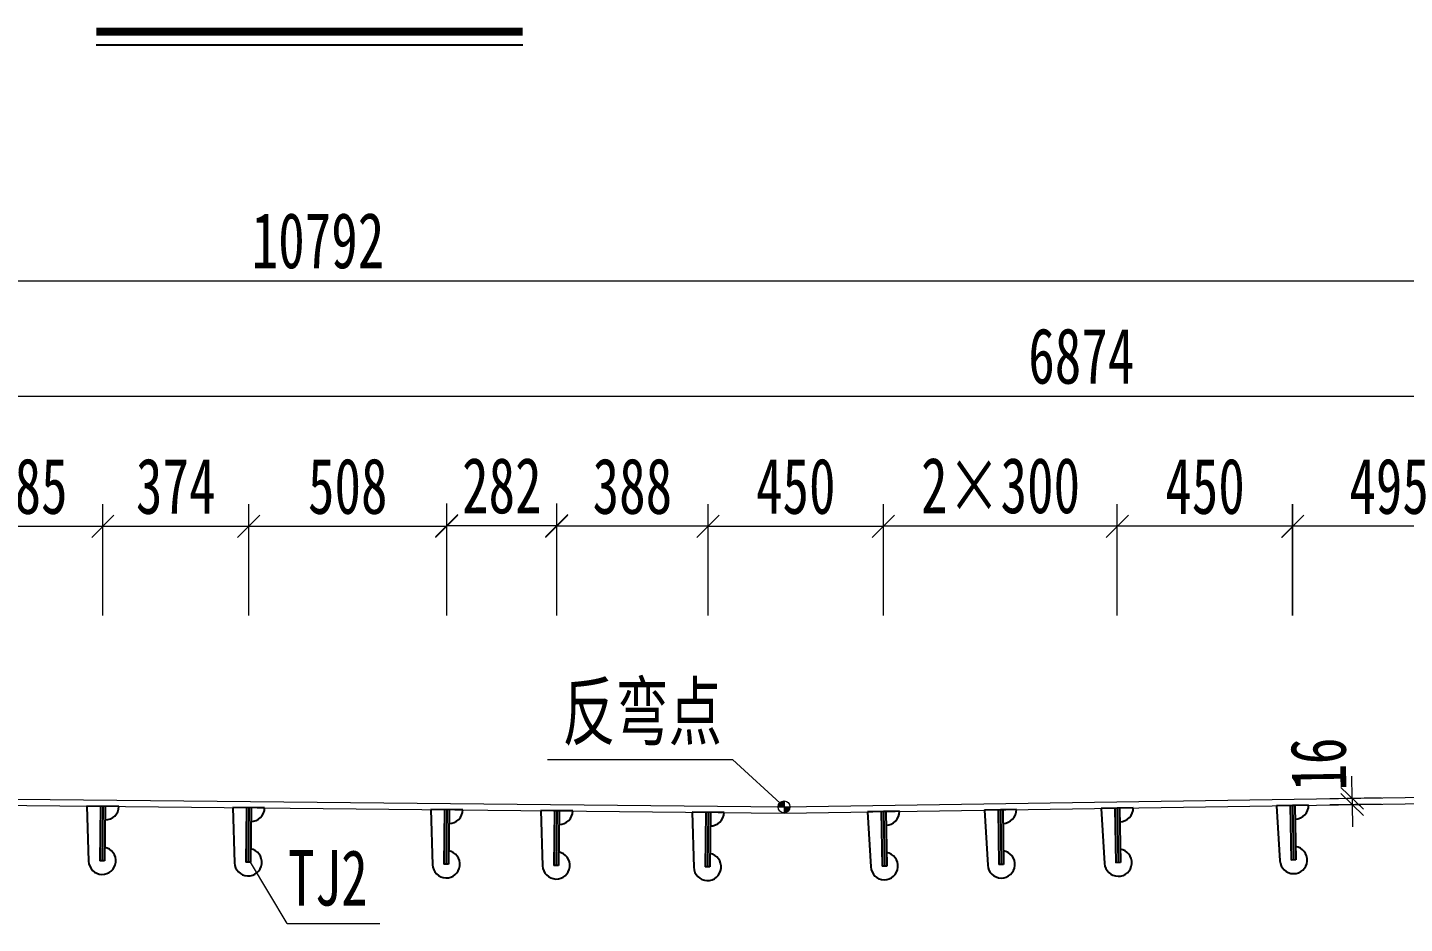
# Model space of a CAD drawing. Header units: millimetres. Extents: x 44597 to 300567, y -113054 to 73044.
# Drawn here: x 101011 to 104545, y -97345 to -95046 of the extents above; entities that cross this region are included whole.
import ezdxf
from ezdxf.enums import TextEntityAlignment as Align

# ---------------------------------------------------------------- set-up
doc = ezdxf.new("R2010")
doc.units = ezdxf.units.MM
doc.layers.get('Defpoints').update_dxf_attribs({"color": 8})
for name, color, linetype, lineweight in [('文字', 7, 'Continuous', 15), ('细实线', 4, 'Continuous', 15), ('钢板粗线', 1, 'Continuous', 25), ('钢板细线', 6, 'Continuous', 15)]:
    doc.layers.add(name, color=color, linetype=linetype, lineweight=lineweight)
doc.styles.add('111', font='', dxfattribs={"width": 0.7})
doc.styles.add('BM_Dim', font='', dxfattribs={"width": 0.85})
doc.styles.get('111').set_extended_font_data('仿宋_GB2312')
doc.styles.get('BM_Dim').set_extended_font_data('仿宋_GB2312')
doc.dimstyles.new('200', dxfattribs={"dimscale": 0, "dimtxt": 2.5, "dimasz": 1, "dimexe": 1, "dimexo": 1, "dimgap": 0.6, "dimtad": 1, "dimdec": 0, "dimdsep": 46, "dimtxsty": '111', "dimblk": 'OBLIQUE', "dimcen": 0, "dimclrd": 4, "dimclre": 4, "dimclrt": 4, "dimadec": 1, "dimazin": 2, "dimtfac": 1, "dimtdec": 0, "dimtix": 1, "dimtmove": 2, "dimatfit": 3, "dimfxl": 4, "dimfxlon": 1, "dimtolj": 1, "dimlwd": -1, "dimlwe": -1, "dimarcsym": 0})

# ---------------------------------------------------------------- blocks, each defined once
blk = doc.blocks.new('_Oblique')
at = {"color": 0, "linetype": 'ByBlock', "lineweight": -2}
blk.add_line((-0.5, -0.5), (0.5, 0.5), dxfattribs=at)
blk = doc.blocks.new('*D2897')
at = {"layer": 'Defpoints', "color": 0, "transparency": 16777216}
for p in [(107152.3, -95992), (107152.3, -96977.3), (100277.8, -97018.7)]:
    blk.add_point(p, dxfattribs=at)
at = {"layer": '细实线', "color": 4, "transparency": 16777216}
for p, q in [((100277.8, -96220.6), (100277.8, -95934.8)), ((107152.3, -96220.6), (107152.3, -95934.8)), ((100277.8, -95992), (107152.3, -95992))]:
    blk.add_line(p, q, dxfattribs=at)
at = {"layer": '细实线', "color": 4, "transparency": 16777216, "xscale": 57.14285714285715, "yscale": 57.14285714285715, "zscale": 57.14285714285715, "rotation": 180}
blk.add_blockref('_Oblique', (100277.8, -95992), dxfattribs=at)
at = {"layer": '细实线', "color": 4, "transparency": 16777216, "xscale": 57.14285714285715, "yscale": 57.14285714285715, "zscale": 57.14285714285715}
blk.add_blockref('_Oblique', (107152.3, -95992), dxfattribs=at)
at = {"layer": '细实线', "color": 4, "transparency": 16777216, "insert": (103715.1, -95889.7), "char_height": 142.86, "attachment_point": 5, "style": '111'}
blk.add_mtext('\\A1;6874', dxfattribs=at)
blk = doc.blocks.new('*D2906')
at = {"layer": 'Defpoints', "color": 0, "transparency": 16777216}
for p in [(102086.9, -96325.9), (101578.5, -96983.6), (102086.9, -97024.2)]:
    blk.add_point(p, dxfattribs=at)
at = {"layer": '细实线', "color": 4, "transparency": 16777216}
for p, q in [((101578.5, -96554.4), (101578.5, -96268.7)), ((102086.9, -96554.4), (102086.9, -96268.7)), ((101578.5, -96325.9), (102086.9, -96325.9))]:
    blk.add_line(p, q, dxfattribs=at)
at = {"layer": '细实线', "color": 4, "transparency": 16777216, "xscale": 57.14285714285715, "yscale": 57.14285714285715, "zscale": 57.14285714285715, "rotation": 180}
blk.add_blockref('_Oblique', (101578.5, -96325.9), dxfattribs=at)
at = {"layer": '细实线', "color": 4, "transparency": 16777216, "xscale": 57.14285714285715, "yscale": 57.14285714285715, "zscale": 57.14285714285715}
blk.add_blockref('_Oblique', (102086.9, -96325.9), dxfattribs=at)
at = {"layer": '细实线', "color": 4, "transparency": 16777216, "insert": (101832.7, -96223.6), "char_height": 142.86, "attachment_point": 5, "style": '111'}
blk.add_mtext('\\A1;508', dxfattribs=at)
blk = doc.blocks.new('*D2907')
at = {"layer": 'Defpoints', "color": 0, "transparency": 16777216}
for p in [(103207.5, -96325.9), (102757.3, -97059.6), (103207.5, -97057.7)]:
    blk.add_point(p, dxfattribs=at)
at = {"layer": '细实线', "color": 4, "transparency": 16777216}
for p, q in [((102757.3, -96554.4), (102757.3, -96268.7)), ((103207.5, -96554.4), (103207.5, -96268.7)), ((102757.3, -96325.9), (103207.5, -96325.9))]:
    blk.add_line(p, q, dxfattribs=at)
at = {"layer": '细实线', "color": 4, "transparency": 16777216, "xscale": 57.14285714285715, "yscale": 57.14285714285715, "zscale": 57.14285714285715, "rotation": 180}
blk.add_blockref('_Oblique', (102757.3, -96325.9), dxfattribs=at)
at = {"layer": '细实线', "color": 4, "transparency": 16777216, "xscale": 57.14285714285715, "yscale": 57.14285714285715, "zscale": 57.14285714285715}
blk.add_blockref('_Oblique', (103207.5, -96325.9), dxfattribs=at)
at = {"layer": '细实线', "color": 4, "transparency": 16777216, "insert": (102982.4, -96223.6), "char_height": 142.86, "attachment_point": 5, "style": '111'}
blk.add_mtext('\\A1;450', dxfattribs=at)
blk = doc.blocks.new('12-140加劲 有过焊孔')
at = {"layer": 'Defpoints'}
blk.add_line((0, 0), (0, 140), dxfattribs=at)
at = {"layer": '钢板粗线', "color": 7}
for p, q in [((41, 0), (35, 141.5)), ((-6, 0), (-6, 140)), ((-6, 140), (6, 140)), ((6, 0), (6, 140)), ((-41, 0), (41, 0))]:
    blk.add_line(p, q, dxfattribs=at)
for centre, start, end in [((0, 140), 2.441, 260.1291), ((-6, 0), 90, 180)]:
    blk.add_arc(centre, 35, start, end, dxfattribs=at)
blk = doc.blocks.new('*D894')
at = {"layer": 'Defpoints', "color": 0, "transparency": 16777216}
for p in [(-3532.9, 647.1), (-3532.9, -68.9), (-3038, -61.6)]:
    blk.add_point(p, dxfattribs=at)
at = {"layer": '细实线', "color": 4, "transparency": 16777216}
for p, q in [((-3532.9, 418.5), (-3532.9, 704.2)), ((-3038, 418.5), (-3038, 704.2)), ((-3038, 647.1), (-3532.9, 647.1))]:
    blk.add_line(p, q, dxfattribs=at)
at = {"layer": '细实线', "color": 4, "transparency": 16777216, "xscale": 57.14285714285715, "yscale": 57.14285714285715, "zscale": 57.14285714285715, "rotation": 180}
blk.add_blockref('_Oblique', (-3532.9, 647.1), dxfattribs=at)
at = {"layer": '细实线', "color": 4, "transparency": 16777216, "xscale": 57.14285714285715, "yscale": 57.14285714285715, "zscale": 57.14285714285715}
blk.add_blockref('_Oblique', (-3038, 647.1), dxfattribs=at)
at = {"layer": '细实线', "color": 4, "transparency": 16777216, "insert": (-3285.4, 749.3), "char_height": 142.86, "attachment_point": 5, "style": '111'}
blk.add_mtext('\\A1;495', dxfattribs=at)
blk = doc.blocks.new('*D895')
at = {"layer": 'Defpoints', "color": 0, "transparency": 16777216}
for p in [(-3982.9, 647.1), (-3532.4, -61.6), (-3982.9, -75.7)]:
    blk.add_point(p, dxfattribs=at)
at = {"layer": '细实线', "color": 4, "transparency": 16777216}
for p, q in [((-3982.9, 418.5), (-3982.9, 704.2)), ((-3532.4, 418.5), (-3532.4, 704.2)), ((-3532.4, 647.1), (-3982.9, 647.1))]:
    blk.add_line(p, q, dxfattribs=at)
at = {"layer": '细实线', "color": 4, "transparency": 16777216, "xscale": 57.14285714285715, "yscale": 57.14285714285715, "zscale": 57.14285714285715, "rotation": 180}
blk.add_blockref('_Oblique', (-3982.9, 647.1), dxfattribs=at)
at = {"layer": '细实线', "color": 4, "transparency": 16777216, "xscale": 57.14285714285715, "yscale": 57.14285714285715, "zscale": 57.14285714285715}
blk.add_blockref('_Oblique', (-3532.4, 647.1), dxfattribs=at)
at = {"layer": '细实线', "color": 4, "transparency": 16777216, "insert": (-3757.7, 749.3), "char_height": 142.86, "attachment_point": 5, "style": '111'}
blk.add_mtext('\\A1;450', dxfattribs=at)
blk = doc.blocks.new('*D896')
at = {"layer": 'Defpoints', "color": 0, "transparency": 16777216}
for p in [(-4582.9, 647.1), (-4582.9, -84.7), (-3982.9, -75.7)]:
    blk.add_point(p, dxfattribs=at)
at = {"layer": '细实线', "color": 4, "transparency": 16777216}
for p, q in [((-4582.9, 418.5), (-4582.9, 704.2)), ((-3982.9, 418.5), (-3982.9, 704.2)), ((-3982.9, 647.1), (-4582.9, 647.1))]:
    blk.add_line(p, q, dxfattribs=at)
at = {"layer": '细实线', "color": 4, "transparency": 16777216, "xscale": 57.14285714285715, "yscale": 57.14285714285715, "zscale": 57.14285714285715, "rotation": 180}
blk.add_blockref('_Oblique', (-4582.9, 647.1), dxfattribs=at)
at = {"layer": '细实线', "color": 4, "transparency": 16777216, "xscale": 57.14285714285715, "yscale": 57.14285714285715, "zscale": 57.14285714285715}
blk.add_blockref('_Oblique', (-3982.9, 647.1), dxfattribs=at)
at = {"layer": '细实线', "color": 4, "transparency": 16777216, "insert": (-4282.4, 751), "char_height": 142.86, "attachment_point": 5, "style": '111'}
blk.add_mtext('\\A1;2×300', dxfattribs=at)
blk = doc.blocks.new('...')
at = {"layer": '细实线'}
h = blk.add_hatch(color=256, dxfattribs=at)
h.dxf.hatch_style = 1
h.paths.add_polyline_path([(-15.3, 0, -0.414214), (0, 15.3), (0, 0)])
h.paths.add_polyline_path([(0, -15.3), (0, 0), (15.3, 0, -0.414214)])
for p, q in [((0, 15.3), (0, -15.3)), ((-15.3, 0), (15.3, 0))]:
    blk.add_line(p, q, dxfattribs=at)
blk.add_circle((0, 0), 15.3, dxfattribs=at)
blk = doc.blocks.new('*D897')
at = {"layer": 'Defpoints', "color": 0, "transparency": 16777216}
for p in [(-3379.9, -66.7), (-3248.8, -48.7), (-3248.6, -64.7)]:
    blk.add_point(p, dxfattribs=at)
at = {"layer": '细实线', "color": 4, "transparency": 16777216}
for p, q in [((-3380.1, -50.7), (-3381, 6.4)), ((-3305.9, -49.6), (-3437.3, -51.6)), ((-3305.7, -65.6), (-3437, -67.6)), ((-3380.1, -50.7), (-3379.9, -66.7)), ((-3379.9, -66.7), (-3379, -123.8))]:
    blk.add_line(p, q, dxfattribs=at)
at = {"layer": '细实线', "color": 4, "transparency": 16777216, "xscale": 57.14285714285715, "yscale": 57.14285714285715, "zscale": 57.14285714285715}
for p, rotation in [((-3380.1, -50.7), 270.8593722436533), ((-3379.9, -66.7), 90.85937224365327)]:
    blk.add_blockref('_Oblique', p, dxfattribs=dict(at, rotation=rotation))
at = {"layer": '细实线', "color": 4, "transparency": 16777216, "insert": (-3466.2, 36.8), "char_height": 142.86, "attachment_point": 5, "rotation": 90.8594, "style": '111'}
blk.add_mtext('\\A1;16', dxfattribs=at)
blk = doc.blocks.new('*D2914')
at = {"layer": 'Defpoints', "color": 0, "transparency": 16777216}
for p in [(101578.5, -96325.9), (101204.2, -96965.3), (101578.5, -96983.6)]:
    blk.add_point(p, dxfattribs=at)
at = {"layer": '细实线', "color": 4, "transparency": 16777216}
for p, q in [((101204.2, -96554.4), (101204.2, -96268.7)), ((101578.5, -96554.4), (101578.5, -96268.7)), ((101204.2, -96325.9), (101578.5, -96325.9))]:
    blk.add_line(p, q, dxfattribs=at)
at = {"layer": '细实线', "color": 4, "transparency": 16777216, "xscale": 57.14285714285715, "yscale": 57.14285714285715, "zscale": 57.14285714285715, "rotation": 180}
blk.add_blockref('_Oblique', (101204.2, -96325.9), dxfattribs=at)
at = {"layer": '细实线', "color": 4, "transparency": 16777216, "xscale": 57.14285714285715, "yscale": 57.14285714285715, "zscale": 57.14285714285715}
blk.add_blockref('_Oblique', (101578.5, -96325.9), dxfattribs=at)
at = {"layer": '细实线', "color": 4, "transparency": 16777216, "insert": (101391.3, -96223.6), "char_height": 142.86, "attachment_point": 5, "style": '111'}
blk.add_mtext('\\A1;374', dxfattribs=at)
blk = doc.blocks.new('*D2915')
at = {"layer": 'Defpoints', "color": 0, "transparency": 16777216}
for p in [(101204.2, -96325.9), (100819.2, -96986), (101204.2, -96965.3)]:
    blk.add_point(p, dxfattribs=at)
at = {"layer": '细实线', "color": 4, "transparency": 16777216}
for p, q in [((100819.2, -96554.4), (100819.2, -96268.7)), ((101204.2, -96554.4), (101204.2, -96268.7)), ((100819.2, -96325.9), (101204.2, -96325.9))]:
    blk.add_line(p, q, dxfattribs=at)
at = {"layer": '细实线', "color": 4, "transparency": 16777216, "xscale": 57.14285714285715, "yscale": 57.14285714285715, "zscale": 57.14285714285715, "rotation": 180}
blk.add_blockref('_Oblique', (100819.2, -96325.9), dxfattribs=at)
at = {"layer": '细实线', "color": 4, "transparency": 16777216, "xscale": 57.14285714285715, "yscale": 57.14285714285715, "zscale": 57.14285714285715}
blk.add_blockref('_Oblique', (101204.2, -96325.9), dxfattribs=at)
at = {"layer": '细实线', "color": 4, "transparency": 16777216, "insert": (101011.7, -96223.6), "char_height": 142.86, "attachment_point": 5, "style": '111'}
blk.add_mtext('\\A1;385', dxfattribs=at)
blk = doc.blocks.new('*D2919')
at = {"layer": 'Defpoints', "color": 0, "transparency": 16777216}
for p in [(102369.2, -96325.9), (102369.2, -97030.3), (102757.3, -97059.6)]:
    blk.add_point(p, dxfattribs=at)
at = {"layer": '细实线', "color": 4, "transparency": 16777216}
for p, q in [((102369.2, -96554.4), (102369.2, -96268.7)), ((102757.3, -96554.4), (102757.3, -96268.7)), ((102757.3, -96325.9), (102369.2, -96325.9))]:
    blk.add_line(p, q, dxfattribs=at)
at = {"layer": '细实线', "color": 4, "transparency": 16777216, "xscale": 57.14285714285715, "yscale": 57.14285714285715, "zscale": 57.14285714285715, "rotation": 180}
blk.add_blockref('_Oblique', (102369.2, -96325.9), dxfattribs=at)
at = {"layer": '细实线', "color": 4, "transparency": 16777216, "xscale": 57.14285714285715, "yscale": 57.14285714285715, "zscale": 57.14285714285715}
blk.add_blockref('_Oblique', (102757.3, -96325.9), dxfattribs=at)
at = {"layer": '细实线', "color": 4, "transparency": 16777216, "insert": (102563.2, -96223.6), "char_height": 142.86, "attachment_point": 5, "style": '111'}
blk.add_mtext('\\A1;388', dxfattribs=at)
blk = doc.blocks.new('*D2920')
at = {"layer": 'Defpoints', "color": 0, "transparency": 16777216}
for p in [(102086.9, -96324.5), (102086.9, -97024.2), (102369.2, -97030.3)]:
    blk.add_point(p, dxfattribs=at)
at = {"layer": '细实线', "color": 4, "transparency": 16777216}
for p, q in [((102086.9, -96553.1), (102086.9, -96267.4)), ((102369.2, -96553.1), (102369.2, -96267.4)), ((102369.2, -96324.5), (102086.9, -96324.5))]:
    blk.add_line(p, q, dxfattribs=at)
at = {"layer": '细实线', "color": 4, "transparency": 16777216, "xscale": 57.14285714285715, "yscale": 57.14285714285715, "zscale": 57.14285714285715, "rotation": 180}
blk.add_blockref('_Oblique', (102086.9, -96324.5), dxfattribs=at)
at = {"layer": '细实线', "color": 4, "transparency": 16777216, "xscale": 57.14285714285715, "yscale": 57.14285714285715, "zscale": 57.14285714285715}
blk.add_blockref('_Oblique', (102369.2, -96324.5), dxfattribs=at)
at = {"layer": '细实线', "color": 4, "transparency": 16777216, "insert": (102228.1, -96222.3), "char_height": 142.86, "attachment_point": 5, "style": '111'}
blk.add_mtext('\\A1;282', dxfattribs=at)
blk = doc.blocks.new('*D2923')
at = {"layer": 'Defpoints', "color": 0, "transparency": 16777216}
for p in [(107152.3, -95695.9), (96360.2, -96153.4), (107152.3, -97009.9)]:
    blk.add_point(p, dxfattribs=at)
at = {"layer": '细实线', "color": 4, "transparency": 16777216}
for p, q in [((96360.2, -95924.5), (96360.2, -95638.8)), ((107152.3, -95924.5), (107152.3, -95638.8)), ((96360.2, -95695.9), (107152.3, -95695.9))]:
    blk.add_line(p, q, dxfattribs=at)
at = {"layer": '细实线', "color": 4, "transparency": 16777216, "xscale": 57.14285714285715, "yscale": 57.14285714285715, "zscale": 57.14285714285715, "rotation": 180}
blk.add_blockref('_Oblique', (96360.2, -95695.9), dxfattribs=at)
at = {"layer": '细实线', "color": 4, "transparency": 16777216, "xscale": 57.14285714285715, "yscale": 57.14285714285715, "zscale": 57.14285714285715}
blk.add_blockref('_Oblique', (107152.3, -95695.9), dxfattribs=at)
at = {"layer": '细实线', "color": 4, "transparency": 16777216, "insert": (101756.3, -95593.7), "char_height": 142.86, "attachment_point": 5, "style": '111'}
blk.add_mtext('\\A1;10792', dxfattribs=at)
blk = doc.blocks.new('AAA')
at = {"layer": '细实线'}
for p, q in [((-5445.4, 48.6), (-4970.7, 48.6)), ((-4970.7, 48.6), (-4838.1, -72.6))]:
    blk.add_line(p, q, dxfattribs=at)
blk.add_blockref('...', (-4838.1, -72.6), dxfattribs=at)
at = {"layer": '细实线', "rotation": 180.9806856942545}
for p in [(-3532.9, -68.9), (-4582.9, -84.7), (-4282.9, -80.2), (-3982.9, -75.7)]:
    blk.add_blockref('12-140加劲 有过焊孔', p, dxfattribs=at)
at = {"layer": '文字', "style": 'BM_Dim', "width": 0.7}
blk.add_text('反弯点', height=142.86, dxfattribs=at).set_placement((-5202.1, 57.7), align=Align.BOTTOM_CENTER)
at = {"layer": '细实线'}
dim = blk.add_linear_dim(base=(-4582.9, 647.1), p1=(-3982.9, -75.7), p2=(-4582.9, -84.7), text='2×300', dimstyle='200', override={"dimscale": 57.142857, "dimtxsty": '111', "dimblk": 'Oblique'}, dxfattribs=at)
dim.commit()
dim.dimension.update_dxf_attribs({"geometry": '*D896', "text_midpoint": (-4282.4, 751), "dimtype": 160})
for base, p1, p2, override, picture, middle in [((-3982.9016, 647.1016), (-3532.4454, -61.5675), (-3982.9016, -75.6595), {"dimscale": 57.142857, "dimtxsty": '111', "dimblk": 'Oblique'}, '*D895', (-3757.6735, 749.341)), ((-3532.9, 647.1), (-3038, -61.6), (-3532.9, -68.9), {"dimscale": 57.142857, "dimblk": 'Oblique'}, '*D894', (-3285.4, 749.3))]:
    dim = blk.add_linear_dim(base=base, p1=p1, p2=p2, dimstyle='200', override=override, dxfattribs=at)
    dim.commit()
    dim.dimension.update_dxf_attribs({"geometry": picture, "text_midpoint": middle})
dim = blk.add_linear_dim(base=(-3379.9, -66.7), p1=(-3248.8, -48.7), p2=(-3248.6, -64.7), angle=270.8594, dimstyle='200', override={"dimscale": 57.142857, "dimblk": 'Oblique'}, dxfattribs=at)
dim.commit()
dim.dimension.update_dxf_attribs({"geometry": '*D897', "text_midpoint": (-3466.2, 36.8), "dimtype": 161})

msp = doc.modelspace()

# ---------------------------------------------------------------- linework, layer by layer
at = {"color": 4}
msp.add_line((101187.5, -95091.1), (102281.7, -95091.1), dxfattribs=at)
at = {"color": 6, "const_width": 20.6, "elevation": 0}
msp.add_lwpolyline([(101187.5, -95056.8), (102281.7, -95056.8)], dxfattribs=at)
at = {"layer": '细实线'}
for q in [(101583.1, -97187.8), (101914.8, -97344.7)]:
    msp.add_line((101676.9, -97344.7), q, dxfattribs=at)
at = {"layer": '钢板细线'}
for points in [[(96360.2, -96979.5), (102952.3, -97045.5), (107790.4, -96973)], [(96360.2, -96995.5), (102952.4, -97061.5), (107790.4, -96989)]]:
    msp.add_lwpolyline(points, dxfattribs=at)

# ---------------------------------------------------------------- block references
at = {"layer": '细实线'}
msp.add_blockref('AAA', (107790.4, -96973), dxfattribs=at)
at = {"layer": '细实线', "rotation": 179.4262908401}
for p in [(101204.2, -97044), (101578.5, -97047.8), (102086.9, -97052.9), (102369.2, -97055.7), (102757.3, -97059.6)]:
    msp.add_blockref('12-140加劲 有过焊孔', p, dxfattribs=at)

# ---------------------------------------------------------------- texts
at = {"layer": '文字', "style": 'BM_Dim', "width": 0.7}
msp.add_text('TJ2', height=142.86, dxfattribs=at).set_placement((101781.8, -97341.6), align=Align.BOTTOM_CENTER)

# ---------------------------------------------------------------- dimensions: what is measured, and where the dimension line sits
at = {"layer": '细实线'}
for base, p1, p2, override, picture, middle in [((107152.3, -95695.9), (96360.2, -96153.4), (107152.3, -97009.9), {"dimscale": 57.142857, "dimtxsty": '111', "dimblk": 'Oblique'}, '*D2923', (101756.3, -95593.7)), ((107152.3007, -95991.9892), (100277.8394, -97018.7492), (107152.3007, -96977.3464), {"dimscale": 57.142857, "dimtxsty": '111', "dimblk": 'Oblique'}, '*D2897', (103715.0701, -95889.7499)), ((101204.2, -96325.9), (100819.2, -96986), (101204.2, -96965.3), {"dimscale": 57.142857, "dimblk": 'Oblique'}, '*D2915', (101011.7, -96223.6)), ((101578.5, -96325.9), (101204.2, -96965.3), (101578.5, -96983.6), {"dimscale": 57.142857, "dimblk": 'Oblique'}, '*D2914', (101391.3, -96223.6)), ((102086.9, -96325.9), (101578.5, -96983.6), (102086.9, -97024.2), {"dimscale": 57.142857, "dimblk": 'Oblique'}, '*D2906', (101832.7, -96223.6)), ((102086.9, -96324.5), (102369.2, -97030.3), (102086.9, -97024.2), {"dimscale": 57.142857, "dimblk": 'Oblique'}, '*D2920', (102228.1, -96222.3)), ((102369.2, -96325.9), (102757.3, -97059.6), (102369.2, -97030.3), {"dimscale": 57.142857, "dimblk": 'Oblique'}, '*D2919', (102563.2, -96223.6)), ((103207.5, -96325.9), (102757.3, -97059.6), (103207.5, -97057.7), {"dimscale": 57.142857, "dimtxsty": '111', "dimblk": 'Oblique'}, '*D2907', (102982.4, -96223.6))]:
    dim = msp.add_linear_dim(base=base, p1=p1, p2=p2, dimstyle='200', override=override, dxfattribs=at)
    dim.commit()
    dim.dimension.update_dxf_attribs({"geometry": picture, "text_midpoint": middle})

doc.saveas('drawing.dxf')
